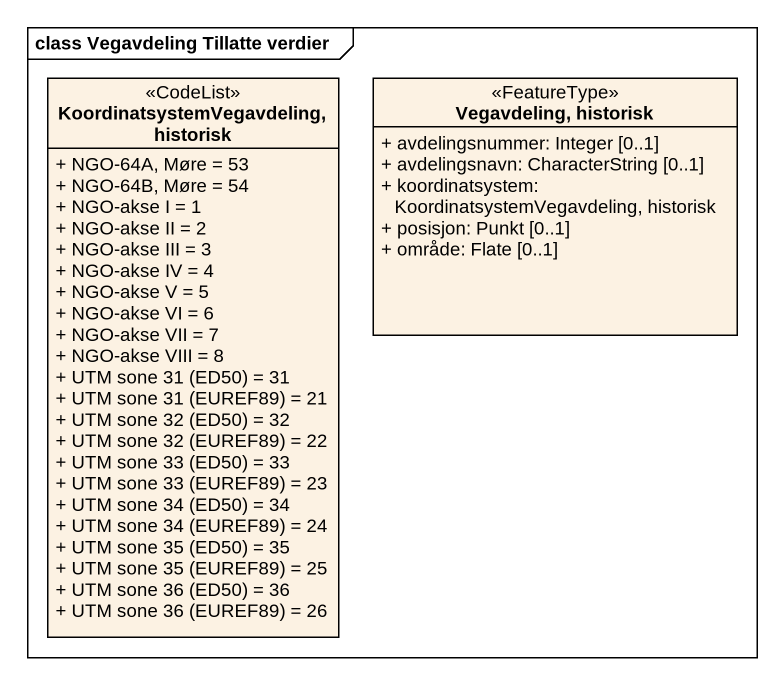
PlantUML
@startuml
mainframe class Vegavdeling Tillatte verdier
hide circle
hide empty members
skinparam classAttributeIconSize 0
class "KoordinatsystemVegavdeling, historisk" as KoordinatsystemVegavdeling <<CodeList>> {
  + NGO-64A, Møre = 53
  + NGO-64B, Møre = 54
  + NGO-akse I = 1
  + NGO-akse II = 2
  + NGO-akse III = 3
  + NGO-akse IV = 4
  + NGO-akse V = 5
  + NGO-akse VI = 6
  + NGO-akse VII = 7
  + NGO-akse VIII = 8
  {field} + UTM sone 31 (ED50) = 31
  {field} + UTM sone 31 (EUREF89) = 21
  {field} + UTM sone 32 (ED50) = 32
  {field} + UTM sone 32 (EUREF89) = 22
  {field} + UTM sone 33 (ED50) = 33
  {field} + UTM sone 33 (EUREF89) = 23
  {field} + UTM sone 34 (ED50) = 34
  {field} + UTM sone 34 (EUREF89) = 24
  {field} + UTM sone 35 (ED50) = 35
  {field} + UTM sone 35 (EUREF89) = 25
  {field} + UTM sone 36 (ED50) = 36
  {field} + UTM sone 36 (EUREF89) = 26
}
class "Vegavdeling, historisk" as Vegavdeling_historisk <<FeatureType>> {
  + avdelingsnummer: Integer [0..1]
  + avdelingsnavn: CharacterString [0..1]
  + koordinatsystem: KoordinatsystemVegavdeling, historisk
  + posisjon: Punkt [0..1]
  + område: Flate [0..1]
}
@enduml
